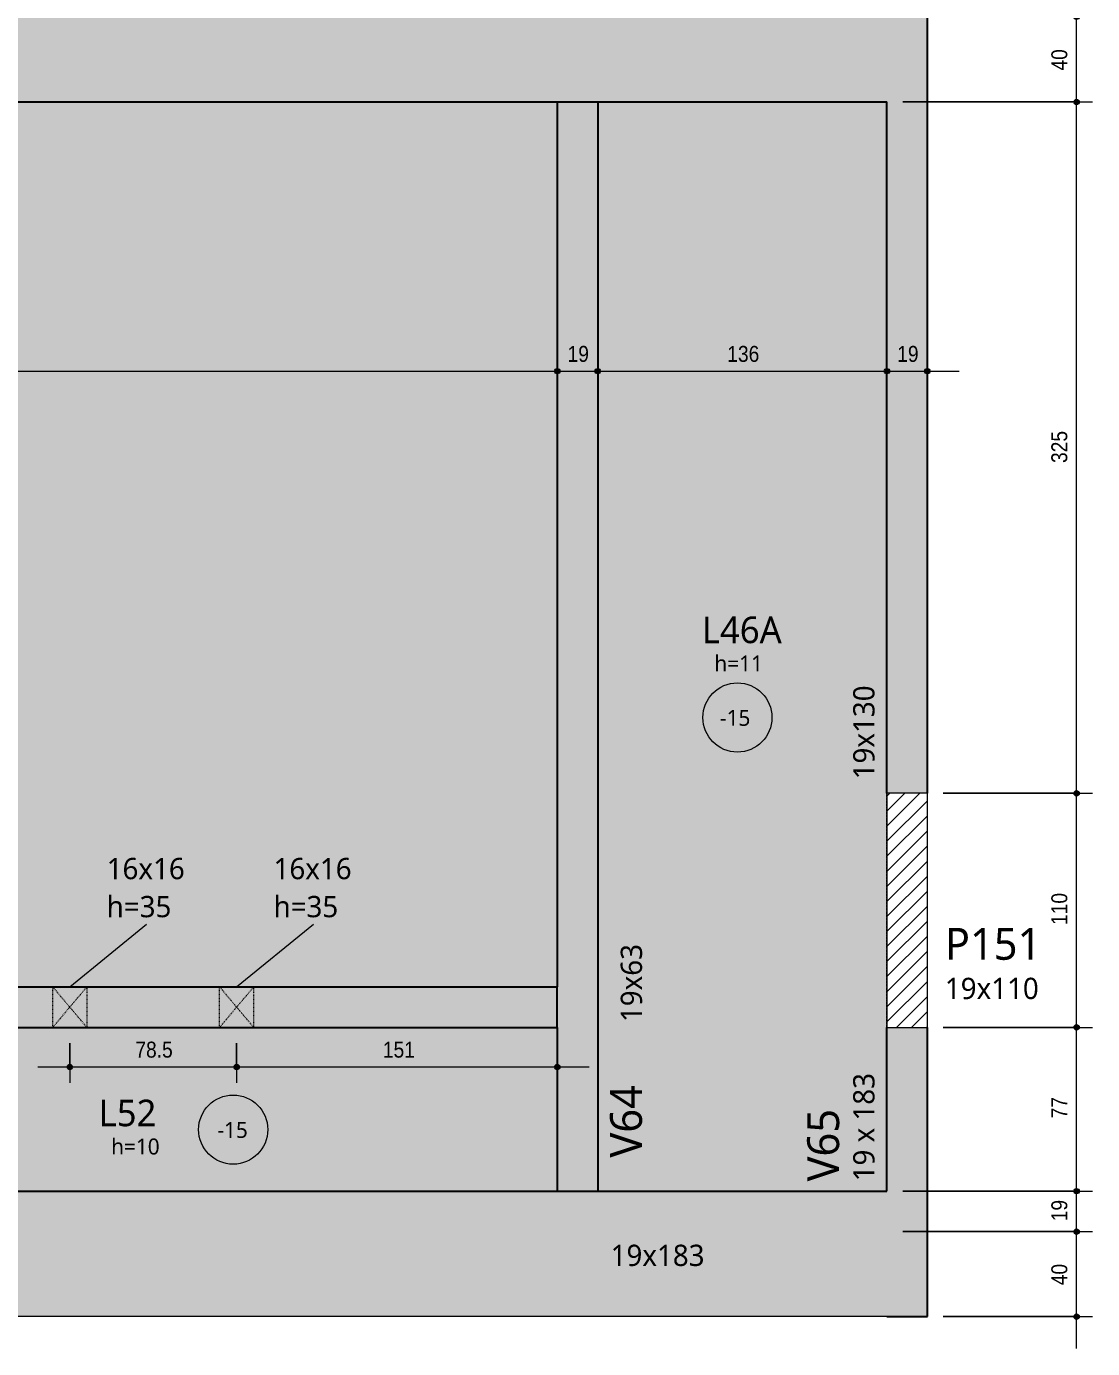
# Model space of a CAD drawing. Header units: centimetres. Extents: x -2136 to 34701, y -1430 to 84208.
# Drawn here: x 1539 to 2040, y -1307 to -686 of the extents above; entities that cross this region are included whole.
import ezdxf

# ---------------------------------------------------------------- set-up
doc = ezdxf.new("R2010")
doc.units = ezdxf.units.CM
doc.linetypes.add('Hidden', pattern=[0.714375, 0.47625, -0.238125])
doc.linetypes.add('Traço', pattern=[0.635, 0.3175, -0.3175])
for name, color, linetype, lineweight in [('A-ANNO-DIMS', 7, 'Continuous', 9), ('A-ANNO-DIMS-50', 7, 'Continuous', 9), ('A-DETL', 7, 'Continuous', 18), ('A-DETL-GENF', 7, 'Continuous', 18), ('A-DETL-THIN', 7, 'Continuous', 18), ('A-FLOR', 7, 'Continuous', 18), ('A-FLOR-IDEN', 7, 'Continuous', 9), ('A-GENM', 7, 'Continuous', 18), ('A-GENM-HDLN', 7, 'Traço', 18), ('A-GENM-IDEN', 7, 'Continuous', 9), ('S-BEAM', 7, 'Continuous', 18), ('S-BEAM-IDEN', 7, 'Continuous', 9), ('S-COLS-IDEN', 7, 'Continuous', 9)]:
    doc.layers.add(name, color=color, linetype=linetype, lineweight=lineweight)
doc.styles.add('Fira Sans_2', font='FiraSans-Regular.ttf', dxfattribs={"width": 0.9, "height": 7.5})
doc.styles.add('Gadugi', font='gadugi.ttf', dxfattribs={"height": 15})
doc.styles.add('Gadugi_1', font='gadugi.ttf', dxfattribs={"height": 10})
doc.styles.add('Gadugi_3', font='gadugi.ttf', dxfattribs={"height": 7.5})
doc.styles.add('Gadugi_4', font='gadugi.ttf', dxfattribs={"height": 12.5})
doc.dimstyles.new('PED_R80_1_5mm_ACIMA_As_ESQ__R00', dxfattribs={"dimscale": 30.48, "dimtxt": 10.229846, "dimasz": 0.328084, "dimexe": 0.246063, "dimexo": 0.246063, "dimgap": 0.049213, "dimtad": 1, "dimdec": 1, "dimrnd": 0.5, "dimdsep": 46, "dimtxsty": 'Fira Sans_2', "dimblk1": 'DOTSMALL', "dimblk2": 'DOTSMALL', "dimsah": 1, "dimcen": 0.09, "dimdle": 0.492126, "dimazin": 0, "dimtfac": 1, "dimtdec": 4, "dimtix": 1, "dimtmove": 0, "dimatfit": 3, "dimfxl": 1, "dimtvp": 1, "dimtolj": 1, "dimtzin": 0, "dimarcsym": 2})
doc.dimstyles.new('PED_R80_1_5mm_ACIMA_As_ESQ__R00_3', dxfattribs={"dimscale": 30.48, "dimtxt": 10.229846, "dimasz": 0.328084, "dimexe": 0.246063, "dimexo": 0.246063, "dimgap": 0.049213, "dimtad": 1, "dimdec": 1, "dimrnd": 0.5, "dimdsep": 46, "dimtxsty": 'Fira Sans_2', "dimblk1": 'DOTSMALL', "dimblk2": 'DOTSMALL', "dimsah": 1, "dimcen": 0.09, "dimdle": 0.492126, "dimazin": 0, "dimtfac": 1, "dimtdec": 4, "dimtix": 1, "dimtmove": 0, "dimatfit": 3, "dimfxl": 1, "dimtvp": 1, "dimtolj": 1, "dimtzin": 0, "dimarcsym": 2})
doc.dimstyles.new('PED_R80_1_5mm_ACIMA_As_ESQ__R00_4', dxfattribs={"dimscale": 30.48, "dimtxt": 10.229846, "dimasz": 0.328084, "dimexe": 0.246063, "dimexo": 0.246063, "dimgap": 0.049213, "dimtad": 1, "dimdec": 1, "dimrnd": 0.5, "dimdsep": 46, "dimtxsty": 'Fira Sans_2', "dimblk1": 'DOTSMALL', "dimblk2": 'DOTSMALL', "dimsah": 1, "dimcen": 0.09, "dimdle": 0.492126, "dimazin": 0, "dimtfac": 1, "dimtdec": 4, "dimtix": 1, "dimtmove": 0, "dimatfit": 3, "dimfxl": 1, "dimtvp": 1, "dimtolj": 1, "dimtzin": 0, "dimarcsym": 2})

# ---------------------------------------------------------------- blocks, each defined once
blk = doc.blocks.new('PED_FURO_RETANGULAR_R04_2020 _INSTÂNCIA_ - FURO RET-3728078-PL K 100 - FORMA DO 5º PAVIMENTO')
at = {"layer": 'A-GENM-HDLN'}
for p, q in [((-8, 9.5), (8, -9.5)), ((-8, -9.5), (8, 9.5)), ((-8, -9.5), (-8, 9.5)), ((8, 9.5), (8, -9.5))]:
    blk.add_line(p, q, dxfattribs=at)
blk = doc.blocks.new('PED_TAG_LAJE_R01 - TÍTULO_ESPESSURA_REBAIXO _LADO_-2413119-PL K 100 - FORMA DO 5º PAVIMENTO')
at = {"layer": 'A-FLOR-IDEN'}
blk.add_circle((0.885, 0), 0.325, dxfattribs=at)
blk = doc.blocks.new('PED_TAG_LAJE_R01 - TÍTULO_ESPESSURA_REBAIXO-2413107-PL K 100 - FORMA DO 5º PAVIMENTO')
at = {"layer": 'A-FLOR-IDEN'}
blk.add_circle((-0.046, -0.667), 0.325, dxfattribs=at)
blk = doc.blocks.new('DIMBLOCK215-PL K 100 - FORMA DO 5º PAVIMENTO')
at = {"layer": 'A-ANNO-DIMS-50', "true_color": 0x000032}
h = blk.add_hatch(color=178, dxfattribs=at)
edge = h.paths.add_edge_path(flags=0)
edge.add_arc((2032.69, -1252.25), 1.25, 0, 360)
h = blk.add_hatch(color=178, dxfattribs=at)
edge = h.paths.add_edge_path(flags=0)
edge.add_arc((2032.69, -1292.25), 1.25, 0, 360)
at = {"layer": 'A-ANNO-DIMS-50', "color": 178, "true_color": 0x000032}
for p, q in [((1951, -1252.25), (2040.19, -1252.25)), ((2032.69, -1252.25), (1951, -1252.25)), ((2032.69, -1307.25), (2032.69, -1252.25)), ((1970, -1292.25), (2040.19, -1292.25)), ((2032.69, -1292.25), (1970, -1292.25))]:
    blk.add_line(p, q, dxfattribs=at)
for centre in [(2032.69, -1252.25), (2032.69, -1292.25)]:
    blk.add_circle(centre, 1.25, dxfattribs=at)
at = {"layer": 'A-ANNO-DIMS-50', "color": 0, "insert": (2020.8, -1277.5), "char_height": 7.5, "width": 12.5906, "attachment_point": 1, "rotation": 90, "line_spacing_factor": 1.049215, "style": 'Fira Sans_2'}
blk.add_mtext('40', dxfattribs=at)
blk = doc.blocks.new('_DotSmall')
at = {"color": 0, "linetype": 'ByBlock', "const_width": 0.5}
blk.add_lwpolyline([(-0.0625, 0, 1), (0.0625, 0, 1)], format="xyb", close=True, dxfattribs=at)
blk = doc.blocks.new('DIMBLOCK216-PL K 100 - FORMA DO 5º PAVIMENTO')
at = {"layer": 'A-ANNO-DIMS-50', "true_color": 0x000032}
h = blk.add_hatch(color=178, dxfattribs=at)
edge = h.paths.add_edge_path(flags=0)
edge.add_arc((2032.69, -1233.25), 1.25, 0, 360)
h = blk.add_hatch(color=178, dxfattribs=at)
edge = h.paths.add_edge_path(flags=0)
edge.add_arc((2032.69, -1252.25), 1.25, 0, 360)
at = {"layer": 'A-ANNO-DIMS-50', "color": 178, "true_color": 0x000032}
for p, q in [((1951, -1233.25), (2040.19, -1233.25)), ((2032.69, -1233.25), (1951, -1233.25)), ((2032.69, -1252.25), (2032.69, -1233.25)), ((1951, -1252.25), (2040.19, -1252.25)), ((2032.69, -1252.25), (1951, -1252.25))]:
    blk.add_line(p, q, dxfattribs=at)
for centre in [(2032.69, -1233.25), (2032.69, -1252.25)]:
    blk.add_circle(centre, 1.25, dxfattribs=at)
at = {"layer": 'A-ANNO-DIMS-50', "color": 0, "insert": (2020.8, -1247.41), "char_height": 7.5, "width": 11.1741, "attachment_point": 1, "rotation": 90, "line_spacing_factor": 1.049215, "style": 'Fira Sans_2'}
blk.add_mtext('19', dxfattribs=at)
blk = doc.blocks.new('DIMBLOCK217-PL K 100 - FORMA DO 5º PAVIMENTO')
at = {"layer": 'A-ANNO-DIMS-50', "true_color": 0x000032}
h = blk.add_hatch(color=178, dxfattribs=at)
edge = h.paths.add_edge_path(flags=0)
edge.add_arc((2032.69, -1156.25), 1.25, 0, 360)
h = blk.add_hatch(color=178, dxfattribs=at)
edge = h.paths.add_edge_path(flags=0)
edge.add_arc((2032.69, -1233.25), 1.25, 0, 360)
at = {"layer": 'A-ANNO-DIMS-50', "color": 178, "true_color": 0x000032}
for p, q in [((1970, -1156.25), (2040.19, -1156.25)), ((2032.69, -1156.25), (1970, -1156.25)), ((2032.69, -1233.25), (2032.69, -1156.25)), ((1951, -1233.25), (2040.19, -1233.25)), ((2032.69, -1233.25), (1951, -1233.25))]:
    blk.add_line(p, q, dxfattribs=at)
for centre in [(2032.69, -1156.25), (2032.69, -1233.25)]:
    blk.add_circle(centre, 1.25, dxfattribs=at)
at = {"layer": 'A-ANNO-DIMS-50', "color": 0, "insert": (2020.8, -1199.08), "char_height": 7.5, "width": 10.3872, "attachment_point": 1, "rotation": 90, "line_spacing_factor": 1.049215, "style": 'Fira Sans_2'}
blk.add_mtext('77', dxfattribs=at)
blk = doc.blocks.new('DIMBLOCK218-PL K 100 - FORMA DO 5º PAVIMENTO')
at = {"layer": 'A-ANNO-DIMS-50', "true_color": 0x000032}
h = blk.add_hatch(color=178, dxfattribs=at)
edge = h.paths.add_edge_path(flags=0)
edge.add_arc((2032.69, -1046.25), 1.25, 0, 360)
h = blk.add_hatch(color=178, dxfattribs=at)
edge = h.paths.add_edge_path(flags=0)
edge.add_arc((2032.69, -1156.25), 1.25, 0, 360)
at = {"layer": 'A-ANNO-DIMS-50', "color": 178, "true_color": 0x000032}
for p, q in [((1970, -1046.25), (2040.19, -1046.25)), ((2032.69, -1046.25), (1970, -1046.25)), ((2032.69, -1156.25), (2032.69, -1046.25)), ((1970, -1156.25), (2040.19, -1156.25)), ((2032.69, -1156.25), (1970, -1156.25))]:
    blk.add_line(p, q, dxfattribs=at)
for centre in [(2032.69, -1046.25), (2032.69, -1156.25)]:
    blk.add_circle(centre, 1.25, dxfattribs=at)
at = {"layer": 'A-ANNO-DIMS-50', "color": 0, "insert": (2020.8, -1108.14), "char_height": 7.5, "width": 16.5251, "attachment_point": 1, "rotation": 90, "line_spacing_factor": 1.049215, "style": 'Fira Sans_2'}
blk.add_mtext('110', dxfattribs=at)
blk = doc.blocks.new('DIMBLOCK219-PL K 100 - FORMA DO 5º PAVIMENTO')
at = {"layer": 'A-ANNO-DIMS-50', "true_color": 0x000032}
h = blk.add_hatch(color=178, dxfattribs=at)
edge = h.paths.add_edge_path(flags=0)
edge.add_arc((2032.69, -721.25), 1.25, 0, 360)
h = blk.add_hatch(color=178, dxfattribs=at)
edge = h.paths.add_edge_path(flags=0)
edge.add_arc((2032.69, -1046.25), 1.25, 0, 360)
at = {"layer": 'A-ANNO-DIMS-50', "color": 178, "true_color": 0x000032}
for p, q in [((1951, -721.25), (2040.19, -721.25)), ((2032.69, -721.25), (1951, -721.25)), ((2032.69, -1046.25), (2032.69, -721.25)), ((1970, -1046.25), (2040.19, -1046.25)), ((2032.69, -1046.25), (1970, -1046.25))]:
    blk.add_line(p, q, dxfattribs=at)
for centre in [(2032.69, -721.25), (2032.69, -1046.25)]:
    blk.add_circle(centre, 1.25, dxfattribs=at)
at = {"layer": 'A-ANNO-DIMS-50', "color": 0, "insert": (2020.8, -890.96), "char_height": 7.5, "width": 17.312, "attachment_point": 1, "rotation": 90, "line_spacing_factor": 1.049215, "style": 'Fira Sans_2'}
blk.add_mtext('325', dxfattribs=at)
blk = doc.blocks.new('DIMBLOCK220-PL K 100 - FORMA DO 5º PAVIMENTO')
at = {"layer": 'A-ANNO-DIMS-50', "true_color": 0x000032}
h = blk.add_hatch(color=178, dxfattribs=at)
edge = h.paths.add_edge_path(flags=0)
edge.add_arc((2032.69, -681.25), 1.25, 0, 360)
h = blk.add_hatch(color=178, dxfattribs=at)
edge = h.paths.add_edge_path(flags=0)
edge.add_arc((2032.69, -721.25), 1.25, 0, 360)
at = {"layer": 'A-ANNO-DIMS-50', "color": 178, "true_color": 0x000032}
for p, q in [((1970, -681.25), (2040.19, -681.25)), ((2032.69, -681.25), (1970, -681.25)), ((2032.69, -721.25), (2032.69, -681.25)), ((1951, -721.25), (2040.19, -721.25)), ((2032.69, -721.25), (1951, -721.25))]:
    blk.add_line(p, q, dxfattribs=at)
for centre in [(2032.69, -681.25), (2032.69, -721.25)]:
    blk.add_circle(centre, 1.25, dxfattribs=at)
at = {"layer": 'A-ANNO-DIMS-50', "color": 0, "insert": (2020.8, -706.5), "char_height": 7.5, "width": 12.5906, "attachment_point": 1, "rotation": 90, "line_spacing_factor": 1.049215, "style": 'Fira Sans_2'}
blk.add_mtext('40', dxfattribs=at)
blk = doc.blocks.new('DIMBLOCK282-PL K 100 - FORMA DO 5º PAVIMENTO')
at = {"layer": 'A-ANNO-DIMS-50', "true_color": 0x000032}
h = blk.add_hatch(color=178, dxfattribs=at)
edge = h.paths.add_edge_path(flags=0)
edge.add_arc((1252.5, -847.8), 1.25, 0, 360)
h = blk.add_hatch(color=178, dxfattribs=at)
edge = h.paths.add_edge_path(flags=0)
edge.add_arc((1788.5, -847.8), 1.25, 0, 360)
at = {"layer": 'A-ANNO-DIMS-50', "color": 178, "true_color": 0x000032}
for p, q in [((1252.5, -853.54), (1252.5, -840.3)), ((1788.5, -853.54), (1788.5, -840.3)), ((1252.5, -847.8), (1788.5, -847.8)), ((1252.5, -847.8), (1252.5, -853.54)), ((1788.5, -847.8), (1788.5, -853.54))]:
    blk.add_line(p, q, dxfattribs=at)
for centre in [(1252.5, -847.8), (1788.5, -847.8)]:
    blk.add_circle(centre, 1.25, dxfattribs=at)
at = {"layer": 'A-ANNO-DIMS-50', "color": 0, "insert": (1513.09, -835.92), "char_height": 7.5, "width": 17.7842, "attachment_point": 1, "line_spacing_factor": 1.049215, "style": 'Fira Sans_2'}
blk.add_mtext('536', dxfattribs=at)
blk = doc.blocks.new('DIMBLOCK283-PL K 100 - FORMA DO 5º PAVIMENTO')
at = {"layer": 'A-ANNO-DIMS-50', "true_color": 0x000032}
h = blk.add_hatch(color=178, dxfattribs=at)
edge = h.paths.add_edge_path(flags=0)
edge.add_arc((1788.5, -847.8), 1.25, 0, 360)
h = blk.add_hatch(color=178, dxfattribs=at)
edge = h.paths.add_edge_path(flags=0)
edge.add_arc((1807.5, -847.8), 1.25, 0, 360)
at = {"layer": 'A-ANNO-DIMS-50', "color": 178, "true_color": 0x000032}
for p, q in [((1788.5, -853.54), (1788.5, -840.3)), ((1807.5, -853.54), (1807.5, -840.3)), ((1788.5, -847.8), (1807.5, -847.8)), ((1788.5, -847.8), (1788.5, -853.54)), ((1807.5, -847.8), (1807.5, -853.54))]:
    blk.add_line(p, q, dxfattribs=at)
for centre in [(1788.5, -847.8), (1807.5, -847.8)]:
    blk.add_circle(centre, 1.25, dxfattribs=at)
at = {"layer": 'A-ANNO-DIMS-50', "color": 0, "insert": (1793.34, -835.92), "char_height": 7.5, "width": 11.1741, "attachment_point": 1, "line_spacing_factor": 1.049215, "style": 'Fira Sans_2'}
blk.add_mtext('19', dxfattribs=at)
blk = doc.blocks.new('DIMBLOCK284-PL K 100 - FORMA DO 5º PAVIMENTO')
at = {"layer": 'A-ANNO-DIMS-50', "true_color": 0x000032}
h = blk.add_hatch(color=178, dxfattribs=at)
edge = h.paths.add_edge_path(flags=0)
edge.add_arc((1807.5, -847.8), 1.25, 0, 360)
h = blk.add_hatch(color=178, dxfattribs=at)
edge = h.paths.add_edge_path(flags=0)
edge.add_arc((1943.5, -847.8), 1.25, 0, 360)
at = {"layer": 'A-ANNO-DIMS-50', "color": 178, "true_color": 0x000032}
for p, q in [((1807.5, -853.54), (1807.5, -840.3)), ((1943.5, -853.54), (1943.5, -840.3)), ((1807.5, -847.8), (1943.5, -847.8)), ((1807.5, -847.8), (1807.5, -853.54)), ((1943.5, -847.8), (1943.5, -853.54))]:
    blk.add_line(p, q, dxfattribs=at)
for centre in [(1807.5, -847.8), (1943.5, -847.8)]:
    blk.add_circle(centre, 1.25, dxfattribs=at)
at = {"layer": 'A-ANNO-DIMS-50', "color": 0, "insert": (1868.42, -835.92), "char_height": 7.5, "width": 16.9973, "attachment_point": 1, "line_spacing_factor": 1.049215, "style": 'Fira Sans_2'}
blk.add_mtext('136', dxfattribs=at)
blk = doc.blocks.new('DIMBLOCK285-PL K 100 - FORMA DO 5º PAVIMENTO')
at = {"layer": 'A-ANNO-DIMS-50', "true_color": 0x000032}
h = blk.add_hatch(color=178, dxfattribs=at)
edge = h.paths.add_edge_path(flags=0)
edge.add_arc((1943.5, -847.8), 1.25, 0, 360)
h = blk.add_hatch(color=178, dxfattribs=at)
edge = h.paths.add_edge_path(flags=0)
edge.add_arc((1962.5, -847.8), 1.25, 0, 360)
at = {"layer": 'A-ANNO-DIMS-50', "color": 178, "true_color": 0x000032}
for p, q in [((1943.5, -853.54), (1943.5, -840.3)), ((1962.5, -853.54), (1962.5, -840.3)), ((1943.5, -847.8), (1977.5, -847.8)), ((1943.5, -847.8), (1943.5, -853.54)), ((1962.5, -847.8), (1962.5, -853.54))]:
    blk.add_line(p, q, dxfattribs=at)
for centre in [(1943.5, -847.8), (1962.5, -847.8)]:
    blk.add_circle(centre, 1.25, dxfattribs=at)
at = {"layer": 'A-ANNO-DIMS-50', "color": 0, "insert": (1948.34, -835.92), "char_height": 7.5, "width": 11.1741, "attachment_point": 1, "line_spacing_factor": 1.049215, "style": 'Fira Sans_2'}
blk.add_mtext('19', dxfattribs=at)
blk = doc.blocks.new('DIMBLOCK569-PL K 100 - FORMA DO 5º PAVIMENTO')
at = {"layer": 'A-ANNO-DIMS-50', "true_color": 0x000032}
h = blk.add_hatch(color=178, dxfattribs=at)
edge = h.paths.add_edge_path(flags=0)
edge.add_arc((1559.27, -1174.87), 1.25, 0, 360)
h = blk.add_hatch(color=178, dxfattribs=at)
edge = h.paths.add_edge_path(flags=0)
edge.add_arc((1637.73, -1174.87), 1.25, 0, 360)
at = {"layer": 'A-ANNO-DIMS-50', "color": 178, "true_color": 0x000032}
for p, q in [((1559.27, -1163.75), (1559.27, -1182.37)), ((1559.27, -1174.87), (1559.27, -1163.75)), ((1637.73, -1163.75), (1637.73, -1182.37)), ((1637.73, -1174.87), (1637.73, -1163.75)), ((1544.27, -1174.87), (1637.73, -1174.87))]:
    blk.add_line(p, q, dxfattribs=at)
for centre in [(1559.27, -1174.87), (1637.73, -1174.87)]:
    blk.add_circle(centre, 1.25, dxfattribs=at)
at = {"layer": 'A-ANNO-DIMS-50', "color": 0, "insert": (1590.11, -1162.99), "char_height": 7.5, "width": 20.1449, "attachment_point": 1, "line_spacing_factor": 1.049215, "style": 'Fira Sans_2'}
blk.add_mtext('78.5', dxfattribs=at)
blk = doc.blocks.new('DIMBLOCK570-PL K 100 - FORMA DO 5º PAVIMENTO')
at = {"layer": 'A-ANNO-DIMS-50', "true_color": 0x000032}
h = blk.add_hatch(color=178, dxfattribs=at)
edge = h.paths.add_edge_path(flags=0)
edge.add_arc((1637.73, -1174.87), 1.25, 0, 360)
h = blk.add_hatch(color=178, dxfattribs=at)
edge = h.paths.add_edge_path(flags=0)
edge.add_arc((1788.5, -1174.87), 1.25, 0, 360)
at = {"layer": 'A-ANNO-DIMS-50', "color": 178, "true_color": 0x000032}
for p, q in [((1637.73, -1163.75), (1637.73, -1182.37)), ((1637.73, -1174.87), (1637.73, -1163.75)), ((1788.5, -1180.6), (1788.5, -1167.37)), ((1637.73, -1174.87), (1803.5, -1174.87)), ((1788.5, -1174.87), (1788.5, -1180.6))]:
    blk.add_line(p, q, dxfattribs=at)
for centre in [(1637.73, -1174.87), (1788.5, -1174.87)]:
    blk.add_circle(centre, 1.25, dxfattribs=at)
at = {"layer": 'A-ANNO-DIMS-50', "color": 0, "insert": (1706.49, -1162.99), "char_height": 7.5, "width": 15.8956, "attachment_point": 1, "line_spacing_factor": 1.049215, "style": 'Fira Sans_2'}
blk.add_mtext('151', dxfattribs=at)

msp = doc.modelspace()

# ---------------------------------------------------------------- hatches: boundary and pattern name
at = {"layer": 'A-DETL-GENF', "true_color": 0x808080}
h = msp.add_hatch(dxfattribs=at)
h.set_pattern_fill('FP_1', color=8, style=0, pattern_type=2)
h.set_pattern_definition([(45, (0, 0), (-3.535534, 3.535534), [])])
h.paths.add_polyline_path([(1962.5, -1156.25), (1962.5, -1046.25), (1943.5, -1046.25), (1943.5, -1156.25)], flags=0)
at = {"layer": 'A-FLOR', "true_color": 0xfcd5b4}
for points in [[(1257.41, -1137.25), (1788.5, -1137.25), (1788.5, -721.25), (1252.5, -721.25), (1252.5, -1137.25)], [(1807.5, -1233.25), (1943.5, -1233.25), (1943.5, -721.25), (1807.5, -721.25), (1807.5, -1156.25)], [(1629.73, -1233.25), (1788.5, -1233.25), (1788.5, -1156.25), (1252.5, -1156.25), (1252.5, -1233.25), (1567.27, -1233.25)]]:
    msp.add_hatch(color=254, dxfattribs=at).paths.add_polyline_path(points, flags=0)
at = {"layer": 'A-FLOR', "true_color": 0xe6b8b7}
msp.add_hatch(color=9, dxfattribs=at).paths.add_polyline_path([(-541.5, -1292.25), (1943.5, -1292.25), (1943.5, -1252.25), (-541.5, -1252.25)], flags=0)
at = {"layer": 'S-BEAM', "true_color": 0xfcd5b4}
for points in [[(1281.7, -721.25), (1943.5, -721.25), (1943.5, -561.25), (1252.5, -561.25), (1252.5, -721.25)], [(1962.5, -1046.25), (1962.5, -681.25), (1943.5, -681.25), (1943.5, -1046.25)], [(1807.5, -1233.25), (1807.5, -721.25), (1788.5, -721.25), (1788.5, -1233.25)], [(1252.5, -1156.25), (1788.5, -1156.25), (1788.5, -1137.25), (1252.5, -1137.25)], [(1943.5, -1292.25), (1962.5, -1292.25), (1962.5, -1156.25), (1943.5, -1156.25), (1943.5, -1252.25)], [(1943.5, -1252.25), (1943.5, -1233.25), (1807.5, -1233.25), (1807.5, -1252.25)]]:
    msp.add_hatch(color=254, dxfattribs=at).paths.add_polyline_path(points, flags=0)
at = {"layer": 'S-BEAM', "true_color": 0x00bcb8}
msp.add_hatch(color=132, dxfattribs=at).paths.add_polyline_path([(50.77, -1252.25), (1807.5, -1252.25), (1807.5, -1233.25), (-1806.5, -1233.25), (-1806.5, -1252.25), (-541.5, -1252.25)], flags=0)

# ---------------------------------------------------------------- linework, layer by layer
at = {"layer": 'A-DETL', "linetype": 'Hidden'}
msp.add_line((1943.5, -1233.25), (1943.5, -721.25), dxfattribs=at)
at = {"layer": 'A-DETL-THIN'}
for p, q in [((1943.5, -1046.25), (1943.5, -1156.25)), ((1962.5, -1046.25), (1943.5, -1046.25)), ((1962.5, -1156.25), (1962.5, -1046.25)), ((1943.5, -1156.25), (1962.5, -1156.25))]:
    msp.add_line(p, q, dxfattribs=at)
at = {"layer": 'A-FLOR'}
msp.add_line((1943.5, -1292.25), (-541.5, -1292.25), dxfattribs=at)
at = {"layer": 'A-GENM-IDEN'}
for p, q in [((1559.27, -1137.25), (1595.32, -1107.83)), ((1637.73, -1137.25), (1673.79, -1107.83))]:
    msp.add_line(p, q, dxfattribs=at)
at = {"layer": 'S-BEAM', "lineweight": 25}
for p, q in [((1962.5, -1046.25), (1962.5, -681.25)), ((1252.5, -721.25), (1943.5, -721.25)), ((1788.5, -721.25), (1788.5, -1137.25)), ((1807.5, -721.25), (1807.5, -1233.25)), ((1943.5, -1046.25), (1943.5, -721.25)), ((1252.5, -1137.25), (1788.5, -1137.25)), ((1788.5, -1156.25), (1788.5, -1137.25)), ((1252.5, -1156.25), (1788.5, -1156.25)), ((1788.5, -1156.25), (1788.5, -1233.25)), ((1943.5, -1233.25), (1943.5, -1156.25)), ((1962.5, -1292.25), (1962.5, -1156.25)), ((-1806.5, -1233.25), (1807.5, -1233.25)), ((1807.5, -1233.25), (1943.5, -1233.25)), ((1943.5, -1292.25), (1962.5, -1292.25))]:
    msp.add_line(p, q, dxfattribs=at)

# ---------------------------------------------------------------- block references
at = {"layer": 'A-FLOR-IDEN', "xscale": 49.99999999999998, "yscale": 49.99999999999998, "zscale": 49.99999999999998}
for name, p in [('PED_TAG_LAJE_R01 - TÍTULO_ESPESSURA_REBAIXO-2413107-PL K 100 - FORMA DO 5º PAVIMENTO', (1875.5, -977.25)), ('PED_TAG_LAJE_R01 - TÍTULO_ESPESSURA_REBAIXO _LADO_-2413119-PL K 100 - FORMA DO 5º PAVIMENTO', (1591.85, -1204.33))]:
    msp.add_blockref(name, p, dxfattribs=at)
at = {"layer": 'A-GENM', "linetype": 'Traço', "rotation": 180}
for p in [(1559.27, -1146.75), (1637.73, -1146.75)]:
    msp.add_blockref('PED_FURO_RETANGULAR_R04_2020 _INSTÂNCIA_ - FURO RET-3728078-PL K 100 - FORMA DO 5º PAVIMENTO', p, dxfattribs=at)

# ---------------------------------------------------------------- texts
at = {"layer": 'A-FLOR-IDEN', "attachment_point": 1}
for s, insert, char_height, width, style in [('L46A', (1856.48, -963.16), 12.5, 46.8987, 'Gadugi_4'), ('h=11', (1862.37, -981.45), 7.5, 29.6624, 'Gadugi_3'), ('-15', (1864.96, -1007.01), 7.5, 18.8397, 'Gadugi_3'), ('L52', (1572.83, -1190.24), 12.5, 33.27, 'Gadugi_4'), ('-15', (1628.65, -1200.72), 7.5, 18.8397, 'Gadugi_3'), ('h=10', (1578.72, -1208.52), 7.5, 29.6624, 'Gadugi_3')]:
    msp.add_mtext(s, dxfattribs=dict(at, insert=insert, char_height=char_height, width=width, style=style))
at = {"layer": 'A-GENM-IDEN', "char_height": 10, "attachment_point": 1, "style": 'Gadugi_1'}
for s, insert, width in [('16x16', (1576.62, -1076.63), 44.8945), ('16x16', (1655.09, -1076.63), 44.8945), ('h=35', (1576.62, -1094.49), 39.6835), ('h=35', (1655.09, -1094.49), 39.6835)]:
    msp.add_mtext(s, dxfattribs=dict(at, insert=insert, width=width))
at = {"layer": 'S-BEAM-IDEN', "attachment_point": 1, "rotation": 90}
for s, insert, char_height, width, style in [('19x130', (1927.63, -1039.67), 10, 54.1139, 'Gadugi_1'), ('19x63', (1818.33, -1153.78), 10, 44.8945, 'Gadugi_1'), ('19 x 183', (1927.63, -1228.64), 10, 63.7342, 'Gadugi_1'), ('V64', (1813.33, -1217.48), 15, 44.0928, 'Gadugi'), ('V65', (1906.02, -1228.69), 15, 44.0928, 'Gadugi')]:
    msp.add_mtext(s, dxfattribs=dict(at, insert=insert, char_height=char_height, width=width, style=style))
at = {"layer": 'S-BEAM-IDEN', "insert": (1813.59, -1258.43), "char_height": 10, "width": 54.1139, "attachment_point": 1, "style": 'Gadugi_1'}
msp.add_mtext('19x183', dxfattribs=at)
at = {"layer": 'S-COLS-IDEN', "attachment_point": 1}
for s, insert, char_height, width, style in [('P151', (1970.74, -1109.49), 15, 56.519, 'Gadugi'), ('19x110', (1970.74, -1132.95), 10, 54.1139, 'Gadugi_1')]:
    msp.add_mtext(s, dxfattribs=dict(at, insert=insert, char_height=char_height, width=width, style=style))

# ---------------------------------------------------------------- dimensions: what is measured, and where the dimension line sits
at = {"layer": 'A-ANNO-DIMS', "color": 178, "true_color": 0x000032}
for base, p1, p2, override, picture, middle in [((2032.69, -681.25), (1943.5, -721.25), (1962.5, -681.25), {"dimpost": '<>', "dimfxl": 44.28318}, 'DIMBLOCK220-PL K 100 - FORMA DO 5º PAVIMENTO', (2027.37, -701.25)), ((2032.69, -721.25), (1962.5, -1046.25), (1943.5, -721.25), {"dimpost": '<>', "dimfxl": 325.554911}, 'DIMBLOCK219-PL K 100 - FORMA DO 5º PAVIMENTO', (2027.37, -883.75)), ((2032.69, -1046.25), (1962.5, -1156.25), (1962.5, -1046.25), {"dimpost": '<>', "dimfxl": 110}, 'DIMBLOCK218-PL K 100 - FORMA DO 5º PAVIMENTO', (2027.37, -1101.25)), ((2032.69, -1156.25), (1943.5, -1233.25), (1962.5, -1156.25), {"dimpost": '<>', "dimfxl": 79.30952}, 'DIMBLOCK217-PL K 100 - FORMA DO 5º PAVIMENTO', (2027.38, -1194.75)), ((2032.69, -1233.25), (1943.5, -1252.25), (1943.5, -1233.25), {"dimpost": '<>', "dimfxl": 19}, 'DIMBLOCK216-PL K 100 - FORMA DO 5º PAVIMENTO', (2027.32, -1242.75)), ((2032.69, -1252.25), (1962.5, -1292.25), (1943.5, -1252.25), {"dimpost": '<>', "dimfxl": 44.28318}, 'DIMBLOCK215-PL K 100 - FORMA DO 5º PAVIMENTO', (2027.37, -1272.25))]:
    dim = msp.add_linear_dim(base=base, p1=p1, p2=p2, angle=90, dimstyle='PED_R80_1_5mm_ACIMA_As_ESQ__R00', override=override, dxfattribs=at)
    dim.commit()
    dim.dimension.update_dxf_attribs({"geometry": picture, "text_midpoint": middle})
for base, p1, p2, dimstyle, override, picture, middle in [((1788.5, -847.8), (1252.5, -846.04), (1788.5, -846.04), 'PED_R80_1_5mm_ACIMA_As_ESQ__R00_3', {"dimpost": '<>', "dimfxl": 536.000044}, 'DIMBLOCK282-PL K 100 - FORMA DO 5º PAVIMENTO', (1520.5, -842.49)), ((1807.5, -847.8), (1788.5, -846.04), (1807.5, -846.04), 'PED_R80_1_5mm_ACIMA_As_ESQ__R00_3', {"dimpost": '<>', "dimfxl": 19}, 'DIMBLOCK283-PL K 100 - FORMA DO 5º PAVIMENTO', (1798, -842.43)), ((1943.5, -847.8), (1807.5, -846.04), (1943.5, -846.04), 'PED_R80_1_5mm_ACIMA_As_ESQ__R00_3', {"dimpost": '<>', "dimfxl": 135.999956}, 'DIMBLOCK284-PL K 100 - FORMA DO 5º PAVIMENTO', (1875.5, -842.49)), ((1962.5, -847.8), (1943.5, -846.04), (1962.5, -846.04), 'PED_R80_1_5mm_ACIMA_As_ESQ__R00_3', {"dimpost": '<>', "dimfxl": 19}, 'DIMBLOCK285-PL K 100 - FORMA DO 5º PAVIMENTO', (1953, -842.43)), ((1637.73, -1174.87), (1559.27, -1156.25), (1637.73, -1156.25), 'PED_R80_1_5mm_ACIMA_As_ESQ__R00_4', {"dimpost": '<>', "dimfxl": 78.461028}, 'DIMBLOCK569-PL K 100 - FORMA DO 5º PAVIMENTO', (1598.5, -1169.56)), ((1788.5, -1174.87), (1637.73, -1156.25), (1788.5, -1173.1), 'PED_R80_1_5mm_ACIMA_As_ESQ__R00_4', {"dimpost": '<>', "dimfxl": 151.708353}, 'DIMBLOCK570-PL K 100 - FORMA DO 5º PAVIMENTO', (1713.12, -1169.56))]:
    dim = msp.add_linear_dim(base=base, p1=p1, p2=p2, dimstyle=dimstyle, override=override, dxfattribs=at)
    dim.commit()
    dim.dimension.update_dxf_attribs({"geometry": picture, "text_midpoint": middle})

doc.saveas('drawing.dxf')
